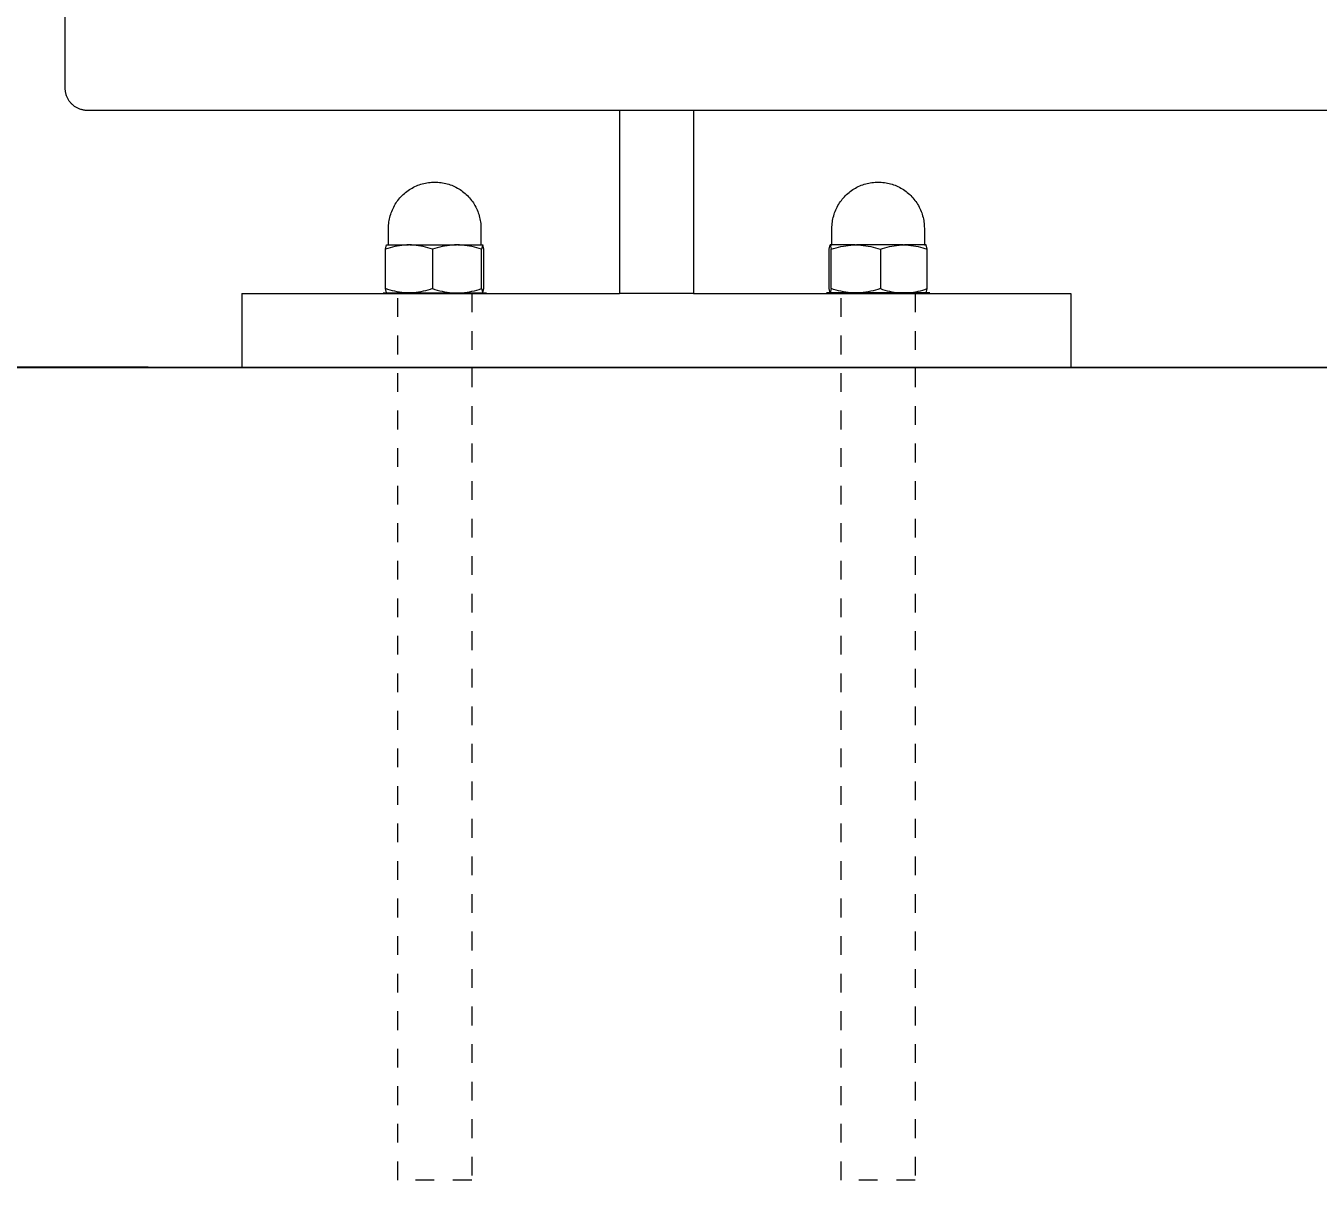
# Model space of a CAD drawing. Header units: inches. Extents: x -12 to 193, y -19 to 105.
# Drawn here: x -2.89 to 3.99, y 82.68 to 88.83 of the extents above; entities that cross this region are included whole.
import ezdxf

# ---------------------------------------------------------------- set-up
doc = ezdxf.new("R2010")
doc.units = ezdxf.units.IN
doc.linetypes.add('HIDDEN', pattern=[1.905, 1.27, -0.635])
for name, color, linetype, lineweight in [('ZANO_R', 7, 'Continuous', 0), ('ZANO_R_przerywana', 250, 'HIDDEN', 0), ('ZANO_W', 1, 'Continuous', 0)]:
    doc.layers.add(name, color=color, linetype=linetype, lineweight=lineweight)
doc.styles.get("Standard").update_dxf_attribs({"font": 'arial.ttf'})
doc.dimstyles.new('amerykanie', dxfattribs={"dimtxt": 50, "dimasz": 50, "dimexe": 0.5, "dimexo": 0.5, "dimgap": 1, "dimtad": 1, "dimdec": 0, "dimzin": 0, "dimlunit": 5, "dimtxsty": 'Standard', "dimcen": 0.09, "dimclrd": 1, "dimclre": 1, "dimclrt": 1, "dimazin": 0, "dimtfac": 1, "dimtdec": 0, "dimtmove": 0, "dimatfit": 3, "dimfxl": 1, "dimtzin": 0, "dimarcsym": 1})

# ---------------------------------------------------------------- blocks, each defined once
blk = doc.blocks.new('*D360')
at = {"layer": 'ZANO_W', "color": 1, "lineweight": -2}
for p, q in [((-3.0661, 105.1117), (-6.836, 105.1117)), ((-6.336, 104.1117), (-6.336, 88.0078)), ((-2.2429, 87.0078), (-6.836, 87.0078))]:
    blk.add_line(p, q, dxfattribs=at)
at = {"layer": 'ZANO_W', "color": 1}
for points in [[(-6.1693, 104.1117), (-6.5027, 104.1117), (-6.336, 105.1117)], [(-6.5027, 88.0078), (-6.1693, 88.0078), (-6.336, 87.0078)]]:
    blk.add_solid(points, dxfattribs=at)
at = {"layer": 'ZANO_W', "color": 1, "insert": (-7.6762, 96.0597), "char_height": 1.625, "attachment_point": 5, "rotation": 90}
blk.add_mtext('18 1/8', dxfattribs=at)
blk = doc.blocks.new('*D370')
at = {"layer": 'ZANO_W', "color": 1, "lineweight": -2}
blk.add_line((171.9607, 90.2232), (171.5194, 93.5121), dxfattribs=at)
for start, end in [(97.64193, 180), (78.71905, 88.18049), (189.46144, 198.92289)]:
    blk.add_arc((172.3921, 87.0078), 6.0626, start, end, dxfattribs=at)
at = {"layer": 'ZANO_W', "color": 1}
for points in [[(172.5761, 93.2338), (172.5931, 92.9009), (171.5859, 93.0166)], [(166.5781, 86.025), (166.2459, 85.9975), (166.3295, 87.0078)]]:
    blk.add_solid(points, dxfattribs=at)
at = {"layer": 'ZANO_W', "color": 1, "insert": (166.8203, 91.8819), "char_height": 1.625, "attachment_point": 5, "rotation": 48.82097}
blk.add_mtext("82%%d21'", dxfattribs=at)

msp = doc.modelspace()

# ---------------------------------------------------------------- linework, layer by layer
at = {"layer": 'ZANO_R'}
for p, q in [((-2.68419, 88.49474), (-2.68419, 89.74339)), ((-2.68412, 88.49071), (-2.68419, 88.49474)), ((-2.68392, 88.48668), (-2.68412, 88.49071)), ((-2.68357, 88.48266), (-2.68392, 88.48668)), ((-2.68309, 88.47866), (-2.68357, 88.48266)), ((-2.68248, 88.47467), (-2.68309, 88.47866)), ((-2.68172, 88.47071), (-2.68248, 88.47467)), ((-2.68083, 88.46678), (-2.68172, 88.47071)), ((-2.67981, 88.46288), (-2.68083, 88.46678)), ((-2.67866, 88.45901), (-2.67981, 88.46288)), ((-2.67737, 88.45519), (-2.67866, 88.45901)), ((-2.67596, 88.45141), (-2.67737, 88.45519)), ((-2.67441, 88.44769), (-2.67596, 88.45141)), ((-2.67275, 88.44401), (-2.67441, 88.44769)), ((-2.67095, 88.4404), (-2.67275, 88.44401)), ((-2.66903, 88.43685), (-2.67095, 88.4404)), ((-2.667, 88.43337), (-2.66903, 88.43685)), ((-2.66484, 88.42996), (-2.667, 88.43337)), ((-2.66258, 88.42663), (-2.66484, 88.42996)), ((-2.66019, 88.42337), (-2.66258, 88.42663)), ((-2.6577, 88.4202), (-2.66019, 88.42337)), ((-2.6551, 88.41712), (-2.6577, 88.4202)), ((-2.6524, 88.41412), (-2.6551, 88.41712)), ((-2.6496, 88.41122), (-2.6524, 88.41412)), ((-2.6467, 88.40842), (-2.6496, 88.41122)), ((-2.64371, 88.40572), (-2.6467, 88.40842)), ((-2.64062, 88.40312), (-2.64371, 88.40572)), ((-2.63745, 88.40063), (-2.64062, 88.40312)), ((-2.63419, 88.39825), (-2.63745, 88.40063)), ((-2.63086, 88.39598), (-2.63419, 88.39825)), ((-2.62745, 88.39383), (-2.63086, 88.39598)), ((-2.62397, 88.39179), (-2.62745, 88.39383)), ((-2.62042, 88.38987), (-2.62397, 88.39179)), ((-2.61681, 88.38808), (-2.62042, 88.38987)), ((-2.61314, 88.38641), (-2.61681, 88.38808)), ((-2.60941, 88.38487), (-2.61314, 88.38641)), ((-2.60564, 88.38345), (-2.60941, 88.38487)), ((-2.60181, 88.38216), (-2.60564, 88.38345)), ((-2.59795, 88.38101), (-2.60181, 88.38216)), ((-2.59405, 88.37999), (-2.59795, 88.38101)), ((-2.59011, 88.3791), (-2.59405, 88.37999)), ((-2.58615, 88.37835), (-2.59011, 88.3791)), ((-2.58217, 88.37773), (-2.58615, 88.37835)), ((-2.57816, 88.37725), (-2.58217, 88.37773)), ((-2.57414, 88.37691), (-2.57816, 88.37725)), ((-2.57012, 88.3767), (-2.57414, 88.37691)), ((-2.56608, 88.37663), (-2.57012, 88.3767)), ((68.0638, 88.37663), (-2.56608, 88.37663)), ((0.26856, 88.37663), (0.26856, 87.4015)), ((0.66226, 88.37663), (0.66226, 87.4015)), ((-0.79809, 87.98068), (-0.79013, 87.98336)), ((-0.79013, 87.98336), (-0.78208, 87.98576)), ((-0.78208, 87.98576), (-0.77395, 87.98789)), ((-0.77395, 87.98789), (-0.76575, 87.98974)), ((-0.76575, 87.98974), (-0.7575, 87.99131)), ((-0.7575, 87.99131), (-0.7492, 87.9926)), ((-0.7492, 87.9926), (-0.74085, 87.9936)), ((-0.74085, 87.9936), (-0.73248, 87.99432)), ((-0.73248, 87.99432), (-0.72409, 87.99475)), ((-0.72409, 87.99475), (-0.71569, 87.99489)), ((-0.71569, 87.99489), (-0.70729, 87.99475)), ((-0.70729, 87.99475), (-0.6989, 87.99432)), ((-0.6989, 87.99432), (-0.69053, 87.9936)), ((-0.69053, 87.9936), (-0.68218, 87.9926)), ((-0.68218, 87.9926), (-0.67388, 87.99131)), ((-0.67388, 87.99131), (-0.66563, 87.98974)), ((-0.66563, 87.98974), (-0.65743, 87.98789)), ((-0.65743, 87.98789), (-0.6493, 87.98576)), ((-0.6493, 87.98576), (-0.64125, 87.98336)), ((-0.64125, 87.98336), (-0.63329, 87.98068)), ((1.56411, 87.98068), (1.57208, 87.98336)), ((1.57208, 87.98336), (1.58013, 87.98576)), ((1.58013, 87.98576), (1.58825, 87.98789)), ((1.58825, 87.98789), (1.59645, 87.98974)), ((1.59645, 87.98974), (1.6047, 87.99131)), ((1.6047, 87.99131), (1.61301, 87.9926)), ((1.61301, 87.9926), (1.62135, 87.9936)), ((1.62135, 87.9936), (1.62972, 87.99432)), ((1.62972, 87.99432), (1.63811, 87.99475)), ((1.63811, 87.99475), (1.64651, 87.99489)), ((1.64651, 87.99489), (1.65491, 87.99475)), ((1.65491, 87.99475), (1.6633, 87.99432)), ((1.6633, 87.99432), (1.67168, 87.9936)), ((1.67168, 87.9936), (1.68002, 87.9926)), ((1.68002, 87.9926), (1.68832, 87.99131)), ((1.68832, 87.99131), (1.69658, 87.98974)), ((1.69658, 87.98974), (1.70477, 87.98789)), ((1.70477, 87.98789), (1.7129, 87.98576)), ((1.7129, 87.98576), (1.72095, 87.98336)), ((1.72095, 87.98336), (1.72891, 87.98068)), ((-0.90115, 87.91054), (-0.89552, 87.91678)), ((-0.89552, 87.91678), (-0.88968, 87.92282)), ((-0.88968, 87.92282), (-0.88364, 87.92866)), ((-0.88364, 87.92866), (-0.8774, 87.93429)), ((-0.8774, 87.93429), (-0.87098, 87.9397)), ((-0.87098, 87.9397), (-0.86437, 87.94489)), ((-0.86437, 87.94489), (-0.85759, 87.94985)), ((-0.85759, 87.94985), (-0.85064, 87.95458)), ((-0.85064, 87.95458), (-0.84354, 87.95907)), ((-0.84354, 87.95907), (-0.83629, 87.96331)), ((-0.83629, 87.96331), (-0.8289, 87.9673)), ((-0.8289, 87.9673), (-0.82137, 87.97104)), ((-0.82137, 87.97104), (-0.81372, 87.97452)), ((-0.81372, 87.97452), (-0.80596, 87.97773)), ((-0.80596, 87.97773), (-0.79809, 87.98068)), ((-0.63329, 87.98068), (-0.62542, 87.97773)), ((-0.62542, 87.97773), (-0.61766, 87.97452)), ((-0.61766, 87.97452), (-0.61001, 87.97104)), ((-0.61001, 87.97104), (-0.60249, 87.9673)), ((-0.60249, 87.9673), (-0.59509, 87.96331)), ((-0.59509, 87.96331), (-0.58784, 87.95907)), ((-0.58784, 87.95907), (-0.58074, 87.95458)), ((-0.58074, 87.95458), (-0.57379, 87.94985)), ((-0.57379, 87.94985), (-0.56701, 87.94489)), ((-0.56701, 87.94489), (-0.5604, 87.9397)), ((-0.5604, 87.9397), (-0.55398, 87.93429)), ((-0.55398, 87.93429), (-0.54774, 87.92866)), ((-0.54774, 87.92866), (-0.5417, 87.92282)), ((-0.5417, 87.92282), (-0.53586, 87.91678)), ((-0.53586, 87.91678), (-0.53023, 87.91054)), ((1.46105, 87.91054), (1.46668, 87.91678)), ((1.46668, 87.91678), (1.47252, 87.92282)), ((1.47252, 87.92282), (1.47856, 87.92866)), ((1.47856, 87.92866), (1.4848, 87.93429)), ((1.4848, 87.93429), (1.49123, 87.9397)), ((1.49123, 87.9397), (1.49783, 87.94489)), ((1.49783, 87.94489), (1.50461, 87.94985)), ((1.50461, 87.94985), (1.51156, 87.95458)), ((1.51156, 87.95458), (1.51866, 87.95907)), ((1.51866, 87.95907), (1.52592, 87.96331)), ((1.52592, 87.96331), (1.53331, 87.9673)), ((1.53331, 87.9673), (1.54083, 87.97104)), ((1.54083, 87.97104), (1.54848, 87.97452)), ((1.54848, 87.97452), (1.55624, 87.97773)), ((1.55624, 87.97773), (1.56411, 87.98068)), ((1.72891, 87.98068), (1.73678, 87.97773)), ((1.73678, 87.97773), (1.74454, 87.97452)), ((1.74454, 87.97452), (1.75219, 87.97104)), ((1.75219, 87.97104), (1.75972, 87.9673)), ((1.75972, 87.9673), (1.76711, 87.96331)), ((1.76711, 87.96331), (1.77436, 87.95907)), ((1.77436, 87.95907), (1.78147, 87.95458)), ((1.78147, 87.95458), (1.78841, 87.94985)), ((1.78841, 87.94985), (1.79519, 87.94489)), ((1.79519, 87.94489), (1.8018, 87.9397)), ((1.8018, 87.9397), (1.80823, 87.93429)), ((1.80823, 87.93429), (1.81446, 87.92866)), ((1.81446, 87.92866), (1.82051, 87.92282)), ((1.82051, 87.92282), (1.82634, 87.91678)), ((1.82634, 87.91678), (1.83197, 87.91054)), ((-0.9446, 87.8391), (-0.94138, 87.84686)), ((-0.94138, 87.84686), (-0.9379, 87.85451)), ((-0.9379, 87.85451), (-0.93417, 87.86203)), ((-0.93417, 87.86203), (-0.93017, 87.86942)), ((-0.93017, 87.86942), (-0.92593, 87.87668)), ((-0.92593, 87.87668), (-0.92144, 87.88378)), ((-0.92144, 87.88378), (-0.91672, 87.89073)), ((-0.91672, 87.89073), (-0.91175, 87.89751)), ((-0.91175, 87.89751), (-0.90656, 87.90411)), ((-0.90656, 87.90411), (-0.90115, 87.91054)), ((-0.53023, 87.91054), (-0.52482, 87.90411)), ((-0.52482, 87.90411), (-0.51963, 87.89751)), ((-0.51963, 87.89751), (-0.51466, 87.89073)), ((-0.51466, 87.89073), (-0.50994, 87.88378)), ((-0.50994, 87.88378), (-0.50545, 87.87668)), ((-0.50545, 87.87668), (-0.50121, 87.86942)), ((-0.50121, 87.86942), (-0.49721, 87.86203)), ((-0.49721, 87.86203), (-0.49348, 87.85451)), ((-0.49348, 87.85451), (-0.49, 87.84686)), ((-0.49, 87.84686), (-0.48678, 87.8391)), ((1.41761, 87.8391), (1.42082, 87.84686)), ((1.42082, 87.84686), (1.4243, 87.85451)), ((1.4243, 87.85451), (1.42804, 87.86203)), ((1.42804, 87.86203), (1.43203, 87.86942)), ((1.43203, 87.86942), (1.43627, 87.87668)), ((1.43627, 87.87668), (1.44076, 87.88378)), ((1.44076, 87.88378), (1.44549, 87.89073)), ((1.44549, 87.89073), (1.45045, 87.89751)), ((1.45045, 87.89751), (1.45564, 87.90411)), ((1.45564, 87.90411), (1.46105, 87.91054)), ((1.83197, 87.91054), (1.83739, 87.90411)), ((1.83739, 87.90411), (1.84258, 87.89751)), ((1.84258, 87.89751), (1.84754, 87.89073)), ((1.84754, 87.89073), (1.85227, 87.88378)), ((1.85227, 87.88378), (1.85675, 87.87668)), ((1.85675, 87.87668), (1.861, 87.86942)), ((1.861, 87.86942), (1.86499, 87.86203)), ((1.86499, 87.86203), (1.86873, 87.85451)), ((1.86873, 87.85451), (1.8722, 87.84686)), ((1.8722, 87.84686), (1.87542, 87.8391)), ((-0.96046, 87.77399), (-0.95946, 87.78233)), ((-0.95946, 87.78233), (-0.95818, 87.79063)), ((-0.95818, 87.79063), (-0.95661, 87.79889)), ((-0.95661, 87.79889), (-0.95476, 87.80708)), ((-0.95476, 87.80708), (-0.95263, 87.81521)), ((-0.95263, 87.81521), (-0.95022, 87.82326)), ((-0.95022, 87.82326), (-0.94755, 87.83123)), ((-0.94755, 87.83123), (-0.9446, 87.8391)), ((-0.48678, 87.8391), (-0.48383, 87.83123)), ((-0.48383, 87.83123), (-0.48116, 87.82326)), ((-0.48116, 87.82326), (-0.47875, 87.81521)), ((-0.47875, 87.81521), (-0.47662, 87.80708)), ((-0.47662, 87.80708), (-0.47477, 87.79889)), ((-0.47477, 87.79889), (-0.47321, 87.79063)), ((-0.47321, 87.79063), (-0.47192, 87.78233)), ((-0.47192, 87.78233), (-0.47092, 87.77399)), ((1.40174, 87.77399), (1.40274, 87.78233)), ((1.40274, 87.78233), (1.40403, 87.79063)), ((1.40403, 87.79063), (1.4056, 87.79889)), ((1.4056, 87.79889), (1.40745, 87.80708)), ((1.40745, 87.80708), (1.40957, 87.81521)), ((1.40957, 87.81521), (1.41198, 87.82326)), ((1.41198, 87.82326), (1.41466, 87.83123)), ((1.41466, 87.83123), (1.41761, 87.8391)), ((1.87542, 87.8391), (1.87837, 87.83123)), ((1.87837, 87.83123), (1.88105, 87.82326)), ((1.88105, 87.82326), (1.88345, 87.81521)), ((1.88345, 87.81521), (1.88558, 87.80708)), ((1.88558, 87.80708), (1.88743, 87.79889)), ((1.88743, 87.79889), (1.889, 87.79063)), ((1.889, 87.79063), (1.89028, 87.78233)), ((1.89028, 87.78233), (1.89129, 87.77399)), ((-0.96175, 87.74883), (-0.96161, 87.75723)), ((-0.96175, 87.66497), (-0.96175, 87.74883)), ((-0.96161, 87.75723), (-0.96118, 87.76562)), ((-0.96118, 87.76562), (-0.96046, 87.77399)), ((-0.47092, 87.77399), (-0.4702, 87.76562)), ((-0.4702, 87.76562), (-0.46977, 87.75723)), ((-0.46977, 87.75723), (-0.46963, 87.74883)), ((-0.46963, 87.74883), (-0.46963, 87.66497)), ((1.40045, 87.74883), (1.40059, 87.75723)), ((1.40045, 87.66497), (1.40045, 87.74883)), ((1.40059, 87.75723), (1.40102, 87.76562)), ((1.40102, 87.76562), (1.40174, 87.77399)), ((1.89129, 87.77399), (1.892, 87.76562)), ((1.892, 87.76562), (1.89243, 87.75723)), ((1.89243, 87.75723), (1.89258, 87.74883)), ((1.89258, 87.74883), (1.89258, 87.66497)), ((-0.97729, 87.63739), (-0.97177, 87.66014)), ((-0.96523, 87.64153), (-0.97729, 87.63739)), ((-0.97177, 87.66014), (-0.9716, 87.66024)), ((-0.97159, 87.66024), (-0.9716, 87.66024)), ((-0.9716, 87.66024), (-0.97159, 87.66024)), ((-0.97159, 87.66024), (-0.97159, 87.66024)), ((-0.97159, 87.66024), (-0.97154, 87.66024)), ((-0.97154, 87.66024), (-0.97125, 87.66024)), ((-0.97125, 87.66024), (-0.96995, 87.66024)), ((-0.96995, 87.66024), (-0.96438, 87.66024)), ((-0.96593, 87.66031), (-0.96577, 87.66033)), ((-0.96577, 87.66033), (-0.96561, 87.66036)), ((-0.96561, 87.66036), (-0.96545, 87.66039)), ((-0.96545, 87.66039), (-0.9653, 87.66042)), ((-0.9653, 87.66042), (-0.96514, 87.66046)), ((-0.95303, 87.64527), (-0.96523, 87.64153)), ((-0.96514, 87.66046), (-0.96499, 87.66051)), ((-0.96499, 87.66051), (-0.96484, 87.66056)), ((-0.96484, 87.66056), (-0.96469, 87.66062)), ((-0.96469, 87.66062), (-0.96454, 87.66068)), ((-0.96454, 87.66068), (-0.9644, 87.66074)), ((-0.9644, 87.66074), (-0.96426, 87.66081)), ((-0.96438, 87.66024), (-0.9412, 87.66024)), ((-0.96426, 87.66081), (-0.96412, 87.66089)), ((-0.96412, 87.66089), (-0.96398, 87.66097)), ((-0.96398, 87.66097), (-0.96385, 87.66106)), ((-0.96385, 87.66106), (-0.96371, 87.66115)), ((-0.96371, 87.66115), (-0.96359, 87.66124)), ((-0.96359, 87.66124), (-0.96346, 87.66134)), ((-0.96346, 87.66134), (-0.96334, 87.66144)), ((-0.96334, 87.66144), (-0.96322, 87.66155)), ((-0.96322, 87.66155), (-0.96311, 87.66166)), ((-0.96311, 87.66166), (-0.963, 87.66178)), ((-0.963, 87.66178), (-0.96289, 87.6619)), ((-0.96289, 87.6619), (-0.96279, 87.66202)), ((-0.96279, 87.66202), (-0.96269, 87.66214)), ((-0.96269, 87.66214), (-0.9626, 87.66227)), ((-0.9626, 87.66227), (-0.96251, 87.6624)), ((-0.96251, 87.6624), (-0.96242, 87.66254)), ((-0.96242, 87.66254), (-0.96234, 87.66268)), ((-0.96234, 87.66268), (-0.96227, 87.66282)), ((-0.96227, 87.66282), (-0.9622, 87.66296)), ((-0.9622, 87.66296), (-0.96213, 87.66311)), ((-0.96213, 87.66311), (-0.96207, 87.66325)), ((-0.96207, 87.66325), (-0.96201, 87.6634)), ((-0.96201, 87.6634), (-0.96196, 87.66355)), ((-0.96196, 87.66355), (-0.96192, 87.66371)), ((-0.96192, 87.66371), (-0.96188, 87.66386)), ((-0.96188, 87.66386), (-0.96185, 87.66402)), ((-0.96185, 87.66402), (-0.96182, 87.66417)), ((-0.96182, 87.66417), (-0.96179, 87.66433)), ((-0.96179, 87.66433), (-0.96178, 87.66449)), ((-0.96178, 87.66449), (-0.96176, 87.66465)), ((-0.96176, 87.66481), (-0.96175, 87.66497)), ((-0.96176, 87.66465), (-0.96176, 87.66481)), ((-0.94072, 87.6486), (-0.95303, 87.64527)), ((-0.9412, 87.66024), (-0.85562, 87.66024)), ((-0.9283, 87.65152), (-0.94072, 87.6486)), ((-0.91579, 87.65403), (-0.9283, 87.65152)), ((-0.90321, 87.65612), (-0.91579, 87.65403)), ((-0.89056, 87.65778), (-0.90321, 87.65612)), ((-0.87787, 87.65903), (-0.89056, 87.65778)), ((-0.86514, 87.65985), (-0.87787, 87.65903)), ((-0.85239, 87.66024), (-0.86514, 87.65985)), ((-0.83964, 87.65985), (-0.85239, 87.66024)), ((-0.84872, 87.66024), (-0.60003, 87.66024)), ((-0.82691, 87.65903), (-0.83964, 87.65985)), ((-0.81421, 87.65779), (-0.82691, 87.65903)), ((-0.80157, 87.65612), (-0.81421, 87.65779)), ((-0.78898, 87.65403), (-0.80157, 87.65612)), ((-0.77648, 87.65153), (-0.78898, 87.65403)), ((-0.76406, 87.64861), (-0.77648, 87.65153)), ((-0.75175, 87.64527), (-0.76406, 87.64861)), ((-0.73955, 87.64153), (-0.75175, 87.64527)), ((-0.72749, 87.63739), (-0.73955, 87.64153)), ((-0.71482, 87.64154), (-0.72749, 87.63739)), ((-0.70202, 87.64528), (-0.71482, 87.64154)), ((-0.68911, 87.64862), (-0.70202, 87.64528)), ((-0.6761, 87.65154), (-0.68911, 87.64862)), ((-0.663, 87.65405), (-0.6761, 87.65154)), ((-0.64983, 87.65613), (-0.663, 87.65405)), ((-0.6366, 87.65779), (-0.64983, 87.65613)), ((-0.62333, 87.65904), (-0.6366, 87.65779)), ((-0.61002, 87.65985), (-0.62333, 87.65904)), ((-0.59669, 87.66024), (-0.61002, 87.65985)), ((-0.58336, 87.65985), (-0.59669, 87.66024)), ((-0.59288, 87.66024), (-0.46017, 87.66024)), ((-0.57005, 87.65904), (-0.58336, 87.65985)), ((-0.55677, 87.6578), (-0.57005, 87.65904)), ((-0.54354, 87.65613), (-0.55677, 87.6578)), ((-0.53037, 87.65405), (-0.54354, 87.65613)), ((-0.51728, 87.65154), (-0.53037, 87.65405)), ((-0.50427, 87.64862), (-0.51728, 87.65154)), ((-0.49136, 87.64528), (-0.50427, 87.64862)), ((-0.47856, 87.64154), (-0.49136, 87.64528)), ((-0.46589, 87.63739), (-0.47856, 87.64154)), ((-0.46963, 87.66497), (-0.46963, 87.66481)), ((-0.46963, 87.66481), (-0.46962, 87.66465)), ((-0.46962, 87.66465), (-0.46961, 87.66449)), ((-0.46961, 87.66449), (-0.46959, 87.66433)), ((-0.46959, 87.66433), (-0.46956, 87.66417)), ((-0.46956, 87.66417), (-0.46953, 87.66402)), ((-0.46953, 87.66402), (-0.4695, 87.66386)), ((-0.4695, 87.66386), (-0.46946, 87.66371)), ((-0.46946, 87.66371), (-0.46942, 87.66355)), ((-0.46942, 87.66355), (-0.46937, 87.6634)), ((-0.46937, 87.6634), (-0.46931, 87.66325)), ((-0.46931, 87.66325), (-0.46925, 87.66311)), ((-0.46925, 87.66311), (-0.46918, 87.66296)), ((-0.46918, 87.66296), (-0.46911, 87.66282)), ((-0.46911, 87.66282), (-0.46904, 87.66268)), ((-0.46904, 87.66268), (-0.46896, 87.66254)), ((-0.46896, 87.66254), (-0.46887, 87.6624)), ((-0.46887, 87.6624), (-0.46879, 87.66227)), ((-0.46879, 87.66227), (-0.46869, 87.66214)), ((-0.46869, 87.66214), (-0.46859, 87.66202)), ((-0.46859, 87.66202), (-0.46849, 87.6619)), ((-0.46849, 87.6619), (-0.46839, 87.66178)), ((-0.46839, 87.66178), (-0.46827, 87.66166)), ((-0.46827, 87.66166), (-0.46816, 87.66155)), ((-0.46816, 87.66155), (-0.46804, 87.66144)), ((-0.46804, 87.66144), (-0.46792, 87.66134)), ((-0.46792, 87.66134), (-0.4678, 87.66124)), ((-0.4678, 87.66124), (-0.46767, 87.66115)), ((-0.46767, 87.66115), (-0.46754, 87.66106)), ((-0.46754, 87.66106), (-0.4674, 87.66097)), ((-0.4674, 87.66097), (-0.46726, 87.66089)), ((-0.46726, 87.66089), (-0.46712, 87.66081)), ((-0.46712, 87.66081), (-0.46698, 87.66074)), ((-0.46698, 87.66074), (-0.46684, 87.66068)), ((-0.46684, 87.66068), (-0.46669, 87.66062)), ((-0.46669, 87.66062), (-0.46654, 87.66056)), ((-0.46654, 87.66056), (-0.46639, 87.66051)), ((-0.46639, 87.66051), (-0.46624, 87.66046)), ((-0.46624, 87.66046), (-0.46608, 87.66042)), ((-0.46608, 87.66042), (-0.46593, 87.66039)), ((-0.46593, 87.66039), (-0.46577, 87.66036)), ((-0.45999, 87.66024), (-0.46589, 87.63739)), ((-0.46577, 87.66036), (-0.46561, 87.66033)), ((-0.46561, 87.66033), (-0.46545, 87.66031)), ((-0.45409, 87.63739), (-0.45999, 87.66024)), ((1.38491, 87.63739), (1.39081, 87.66024)), ((1.39081, 87.66024), (1.39671, 87.63739)), ((1.52371, 87.66024), (1.39099, 87.66024)), ((1.39628, 87.66031), (1.39643, 87.66033)), ((1.39643, 87.66033), (1.39659, 87.66036)), ((1.39659, 87.66036), (1.39675, 87.66039)), ((1.39671, 87.63739), (1.40938, 87.64154)), ((1.39675, 87.66039), (1.3969, 87.66042)), ((1.3969, 87.66042), (1.39706, 87.66046)), ((1.39706, 87.66046), (1.39721, 87.66051)), ((1.39721, 87.66051), (1.39736, 87.66056)), ((1.39736, 87.66056), (1.39751, 87.66062)), ((1.39751, 87.66062), (1.39766, 87.66068)), ((1.39766, 87.66068), (1.3978, 87.66074)), ((1.3978, 87.66074), (1.39795, 87.66081)), ((1.39795, 87.66081), (1.39809, 87.66089)), ((1.39809, 87.66089), (1.39822, 87.66097)), ((1.39822, 87.66097), (1.39836, 87.66106)), ((1.39836, 87.66106), (1.39849, 87.66115)), ((1.39849, 87.66115), (1.39862, 87.66124)), ((1.39862, 87.66124), (1.39874, 87.66134)), ((1.39874, 87.66134), (1.39886, 87.66144)), ((1.39886, 87.66144), (1.39898, 87.66155)), ((1.39898, 87.66155), (1.3991, 87.66166)), ((1.3991, 87.66166), (1.39921, 87.66178)), ((1.39921, 87.66178), (1.39931, 87.6619)), ((1.39931, 87.6619), (1.39942, 87.66202)), ((1.39942, 87.66202), (1.39951, 87.66214)), ((1.39951, 87.66214), (1.39961, 87.66227)), ((1.39961, 87.66227), (1.3997, 87.6624)), ((1.3997, 87.6624), (1.39978, 87.66254)), ((1.39978, 87.66254), (1.39986, 87.66268)), ((1.39986, 87.66268), (1.39994, 87.66282)), ((1.39994, 87.66282), (1.40001, 87.66296)), ((1.40001, 87.66296), (1.40007, 87.66311)), ((1.40007, 87.66311), (1.40013, 87.66325)), ((1.40013, 87.66325), (1.40019, 87.6634)), ((1.40019, 87.6634), (1.40024, 87.66355)), ((1.40024, 87.66355), (1.40028, 87.66371)), ((1.40028, 87.66371), (1.40032, 87.66386)), ((1.40032, 87.66386), (1.40036, 87.66402)), ((1.40036, 87.66402), (1.40039, 87.66417)), ((1.40039, 87.66417), (1.40041, 87.66433)), ((1.40041, 87.66433), (1.40043, 87.66449)), ((1.40043, 87.66449), (1.40044, 87.66465)), ((1.40044, 87.66465), (1.40045, 87.66481)), ((1.40045, 87.66481), (1.40045, 87.66497)), ((1.40938, 87.64154), (1.42218, 87.64528)), ((1.42218, 87.64528), (1.43509, 87.64862)), ((1.43509, 87.64862), (1.4481, 87.65154)), ((1.4481, 87.65154), (1.4612, 87.65405)), ((1.4612, 87.65405), (1.47437, 87.65613)), ((1.47437, 87.65613), (1.4876, 87.6578)), ((1.4876, 87.6578), (1.50087, 87.65904)), ((1.50087, 87.65904), (1.51418, 87.65985)), ((1.51418, 87.65985), (1.52751, 87.66024)), ((1.52751, 87.66024), (1.54084, 87.65985)), ((1.77954, 87.66024), (1.53086, 87.66024)), ((1.54084, 87.65985), (1.55415, 87.65904)), ((1.55415, 87.65904), (1.56742, 87.65779)), ((1.56742, 87.65779), (1.58065, 87.65613)), ((1.58065, 87.65613), (1.59382, 87.65405)), ((1.59382, 87.65405), (1.60692, 87.65154)), ((1.60692, 87.65154), (1.61993, 87.64862)), ((1.61993, 87.64862), (1.63284, 87.64528)), ((1.63284, 87.64528), (1.64564, 87.64154)), ((1.64564, 87.64154), (1.65831, 87.63739)), ((1.65831, 87.63739), (1.67037, 87.64153)), ((1.67037, 87.64153), (1.68257, 87.64527)), ((1.68257, 87.64527), (1.69488, 87.64861)), ((1.69488, 87.64861), (1.7073, 87.65153)), ((1.7073, 87.65153), (1.71981, 87.65403)), ((1.71981, 87.65403), (1.73239, 87.65612)), ((1.73239, 87.65612), (1.74504, 87.65779)), ((1.74504, 87.65779), (1.75773, 87.65903)), ((1.75773, 87.65903), (1.77046, 87.65985)), ((1.77046, 87.65985), (1.78321, 87.66024)), ((1.78321, 87.66024), (1.79596, 87.65985)), ((1.87202, 87.66024), (1.78644, 87.66024)), ((1.79596, 87.65985), (1.80869, 87.65903)), ((1.80869, 87.65903), (1.82139, 87.65778)), ((1.82139, 87.65778), (1.83403, 87.65612)), ((1.83403, 87.65612), (1.84662, 87.65403)), ((1.84662, 87.65403), (1.85912, 87.65152)), ((1.85912, 87.65152), (1.87154, 87.6486)), ((1.87154, 87.6486), (1.88385, 87.64527)), ((1.8952, 87.66024), (1.87202, 87.66024)), ((1.88385, 87.64527), (1.89605, 87.64153)), ((1.89258, 87.66497), (1.89258, 87.6648)), ((1.89258, 87.6648), (1.89259, 87.66464)), ((1.89259, 87.66464), (1.8926, 87.66448)), ((1.8926, 87.66448), (1.89262, 87.66432)), ((1.89262, 87.66432), (1.89265, 87.66416)), ((1.89265, 87.66416), (1.89268, 87.664)), ((1.89268, 87.664), (1.89271, 87.66384)), ((1.89271, 87.66384), (1.89276, 87.66368)), ((1.89276, 87.66368), (1.8928, 87.66352)), ((1.8928, 87.66352), (1.89285, 87.66337)), ((1.89285, 87.66337), (1.89291, 87.66322)), ((1.89291, 87.66322), (1.89298, 87.66306)), ((1.89298, 87.66306), (1.89304, 87.66292)), ((1.89304, 87.66292), (1.89312, 87.66277)), ((1.89312, 87.66277), (1.8932, 87.66263)), ((1.8932, 87.66263), (1.89328, 87.66249)), ((1.89328, 87.66249), (1.89337, 87.66235)), ((1.89337, 87.66235), (1.89346, 87.66222)), ((1.89346, 87.66222), (1.89356, 87.66208)), ((1.89356, 87.66208), (1.89366, 87.66196)), ((1.89366, 87.66196), (1.89377, 87.66183)), ((1.89377, 87.66183), (1.89388, 87.66171)), ((1.89388, 87.66171), (1.89399, 87.6616)), ((1.89399, 87.6616), (1.89411, 87.66148)), ((1.89411, 87.66148), (1.89423, 87.66138)), ((1.89423, 87.66138), (1.89436, 87.66127)), ((1.89436, 87.66127), (1.89449, 87.66117)), ((1.89449, 87.66117), (1.89462, 87.66108)), ((1.89462, 87.66108), (1.89476, 87.66099)), ((1.89476, 87.66099), (1.89489, 87.6609)), ((1.89489, 87.6609), (1.89504, 87.66082)), ((1.89504, 87.66082), (1.89518, 87.66075)), ((1.89518, 87.66075), (1.89533, 87.66067)), ((1.90078, 87.66024), (1.8952, 87.66024)), ((1.89533, 87.66067), (1.89548, 87.66061)), ((1.89548, 87.66061), (1.89563, 87.66055)), ((1.89563, 87.66055), (1.89578, 87.66049)), ((1.89578, 87.66049), (1.89594, 87.66044)), ((1.89594, 87.66044), (1.89609, 87.6604)), ((1.89605, 87.64153), (1.90811, 87.63739)), ((1.89609, 87.6604), (1.89625, 87.66036)), ((1.89625, 87.66036), (1.89641, 87.66033)), ((1.90207, 87.66024), (1.90078, 87.66024)), ((1.90236, 87.66024), (1.90207, 87.66024)), ((1.90241, 87.66024), (1.90236, 87.66024)), ((1.90241, 87.66024), (1.90242, 87.66024)), ((1.90242, 87.66024), (1.90241, 87.66024)), ((1.90242, 87.66024), (1.90242, 87.66024)), ((1.90242, 87.66024), (1.90259, 87.66014)), ((1.90811, 87.63739), (1.90259, 87.66014)), ((-0.97729, 87.42719), (-0.97729, 87.63739)), ((-0.72749, 87.63739), (-0.72749, 87.42719)), ((-0.46589, 87.42719), (-0.46589, 87.63739)), ((-0.45409, 87.42719), (-0.45409, 87.63739)), ((1.38491, 87.42719), (1.38491, 87.63739)), ((1.39671, 87.42719), (1.39671, 87.63739)), ((1.65831, 87.63739), (1.65831, 87.42719)), ((1.90811, 87.42719), (1.90811, 87.63739)), ((-1.74278, 87.4015), (-1.7429, 87.4015)), ((-1.7429, 87.4015), (-1.7429, 87.0078)), ((-1.74278, 87.4015), (-1.23832, 87.4015)), ((-1.23832, 87.4015), (-1.08096, 87.4015)), ((-1.08096, 87.4015), (0.26856, 87.4015)), ((-0.99128, 87.40434), (-0.97158, 87.40434)), ((-0.97177, 87.40444), (-0.97729, 87.42719)), ((-0.96523, 87.42305), (-0.97729, 87.42719)), ((-0.9716, 87.40434), (-0.97177, 87.40444)), ((-0.97155, 87.40434), (-0.85239, 87.40434)), ((-0.95303, 87.41931), (-0.96523, 87.42305)), ((-0.94072, 87.41598), (-0.95303, 87.41931)), ((-0.9283, 87.41306), (-0.94072, 87.41598)), ((-0.91579, 87.41055), (-0.9283, 87.41306)), ((-0.90321, 87.40847), (-0.91579, 87.41055)), ((-0.89056, 87.4068), (-0.90321, 87.40847)), ((-0.87787, 87.40556), (-0.89056, 87.4068)), ((-0.86514, 87.40473), (-0.87787, 87.40556)), ((-0.85239, 87.40434), (-0.86514, 87.40473)), ((-0.83964, 87.40473), (-0.85239, 87.40434)), ((-0.85239, 87.40434), (-0.60337, 87.40434)), ((-0.82691, 87.40555), (-0.83964, 87.40473)), ((-0.81421, 87.4068), (-0.82691, 87.40555)), ((-0.80157, 87.40846), (-0.81421, 87.4068)), ((-0.78898, 87.41055), (-0.80157, 87.40846)), ((-0.77648, 87.41305), (-0.78898, 87.41055)), ((-0.76406, 87.41597), (-0.77648, 87.41305)), ((-0.75175, 87.41931), (-0.76406, 87.41597)), ((-0.73955, 87.42305), (-0.75175, 87.41931)), ((-0.72749, 87.42719), (-0.73955, 87.42305)), ((-0.72749, 87.42719), (-0.71482, 87.42304)), ((-0.71482, 87.42304), (-0.70202, 87.4193)), ((-0.70202, 87.4193), (-0.68911, 87.41596)), ((-0.68911, 87.41596), (-0.6761, 87.41304)), ((-0.6761, 87.41304), (-0.663, 87.41054)), ((-0.663, 87.41054), (-0.64983, 87.40845)), ((-0.64983, 87.40845), (-0.6366, 87.40679)), ((-0.6366, 87.40679), (-0.62333, 87.40555)), ((-0.62333, 87.40555), (-0.61002, 87.40473)), ((-0.61002, 87.40473), (-0.59669, 87.40434)), ((-0.59669, 87.40434), (-0.58336, 87.40473)), ((-0.59066, 87.40434), (-0.46016, 87.40434)), ((-0.58336, 87.40473), (-0.57005, 87.40555)), ((-0.57005, 87.40555), (-0.55677, 87.40679)), ((-0.55677, 87.40679), (-0.54354, 87.40845)), ((-0.54354, 87.40845), (-0.53037, 87.41054)), ((-0.53037, 87.41054), (-0.51728, 87.41304)), ((-0.51728, 87.41304), (-0.50427, 87.41596)), ((-0.50427, 87.41596), (-0.49136, 87.4193)), ((-0.49136, 87.4193), (-0.47856, 87.42304)), ((-0.47856, 87.42304), (-0.46589, 87.42719)), ((-0.46589, 87.42719), (-0.45999, 87.40434)), ((-0.45999, 87.40434), (-0.45409, 87.42719)), ((-0.4598, 87.40434), (-0.4401, 87.40434)), ((0.66226, 87.4015), (0.26856, 87.4015)), ((0.66226, 87.4015), (2.01178, 87.4015)), ((1.39062, 87.40434), (1.37092, 87.40434)), ((1.39081, 87.40434), (1.38491, 87.42719)), ((1.39671, 87.42719), (1.39081, 87.40434)), ((1.52148, 87.40434), (1.39099, 87.40434)), ((1.40938, 87.42304), (1.39671, 87.42719)), ((1.42218, 87.4193), (1.40938, 87.42304)), ((1.43509, 87.41596), (1.42218, 87.4193)), ((1.4481, 87.41304), (1.43509, 87.41596)), ((1.4612, 87.41054), (1.4481, 87.41304)), ((1.47437, 87.40845), (1.4612, 87.41054)), ((1.4876, 87.40679), (1.47437, 87.40845)), ((1.50087, 87.40555), (1.4876, 87.40679)), ((1.51418, 87.40473), (1.50087, 87.40555)), ((1.52751, 87.40434), (1.51418, 87.40473)), ((1.54084, 87.40473), (1.52751, 87.40434)), ((1.78321, 87.40434), (1.5342, 87.40434)), ((1.55415, 87.40555), (1.54084, 87.40473)), ((1.56742, 87.40679), (1.55415, 87.40555)), ((1.58065, 87.40845), (1.56742, 87.40679)), ((1.59382, 87.41054), (1.58065, 87.40845)), ((1.60692, 87.41304), (1.59382, 87.41054)), ((1.61993, 87.41596), (1.60692, 87.41304)), ((1.63284, 87.4193), (1.61993, 87.41596)), ((1.64564, 87.42304), (1.63284, 87.4193)), ((1.65831, 87.42719), (1.64564, 87.42304)), ((1.65831, 87.42719), (1.67037, 87.42305)), ((1.67037, 87.42305), (1.68257, 87.41931)), ((1.68257, 87.41931), (1.69488, 87.41597)), ((1.69488, 87.41597), (1.7073, 87.41305)), ((1.7073, 87.41305), (1.71981, 87.41055)), ((1.71981, 87.41055), (1.73239, 87.40846)), ((1.73239, 87.40846), (1.74504, 87.4068)), ((1.74504, 87.4068), (1.75773, 87.40555)), ((1.75773, 87.40555), (1.77046, 87.40473)), ((1.77046, 87.40473), (1.78321, 87.40434)), ((1.78321, 87.40434), (1.79596, 87.40473)), ((1.90237, 87.40434), (1.78321, 87.40434)), ((1.79596, 87.40473), (1.80869, 87.40556)), ((1.80869, 87.40556), (1.82139, 87.4068)), ((1.82139, 87.4068), (1.83403, 87.40847)), ((1.83403, 87.40847), (1.84662, 87.41055)), ((1.84662, 87.41055), (1.85912, 87.41306)), ((1.85912, 87.41306), (1.87154, 87.41598)), ((1.87154, 87.41598), (1.88385, 87.41931)), ((1.88385, 87.41931), (1.89605, 87.42305)), ((1.89605, 87.42305), (1.90811, 87.42719)), ((1.9221, 87.40434), (1.9024, 87.40434)), ((1.90259, 87.40444), (1.90242, 87.40434)), ((1.90259, 87.40444), (1.90811, 87.42719)), ((2.01178, 87.4015), (2.16914, 87.4015)), ((2.16914, 87.4015), (2.6736, 87.4015)), ((2.6736, 87.4015), (2.6737, 87.4015)), ((2.67372, 87.4015), (2.67372, 87.0078)), ((6.37092, 87.0078), (-5.4401, 87.0078))]:
    msp.add_line(p, q, dxfattribs=at)
msp.add_lwpolyline([(-8.53504, 87.0078), (193.01922, 87.0078)], dxfattribs=at)
at = {"layer": 'ZANO_R_przerywana', "ltscale": 0.05}
for p, q in [((-0.91254, 82.6771), (-0.91254, 87.4015)), ((-0.51884, 87.4015), (-0.51884, 82.6771)), ((1.44966, 82.6771), (1.44966, 87.4015)), ((1.84336, 87.4015), (1.84336, 82.6771)), ((-0.51892, 82.6771), (-0.91246, 82.6771)), ((1.84336, 82.6771), (1.4497, 82.6771)), ((1.84333, 82.6771), (1.84336, 82.6771)), ((1.84336, 82.6771), (1.84336, 82.6771))]:
    msp.add_line(p, q, dxfattribs=at)

# ---------------------------------------------------------------- dimensions: what is measured, and where the dimension line sits
at = {"layer": 'ZANO_W'}
dim = msp.add_linear_dim(base=(-6.336, 87.0078), p1=(-2.56608, 105.11168), p2=(-1.7429, 87.0078), angle=90, dimstyle='amerykanie', override={"dimtxt": 1.625, "dimasz": 1, "dimgap": 0.5, "dimdec": 4, "dimaunit": 1, "dimadec": 1, "dimtdec": 4, "dimtmove": 1, "dimfrac": 2}, dxfattribs=at)
dim.commit()
dim.dimension.update_dxf_attribs({"geometry": '*D360', "text_midpoint": (-7.67621, 96.05974)})
dim = msp.add_angular_dim_2l(base=(168.90655, 91.96824), line1=((-8.53504, 87.0078), (193.01922, 87.0078)), line2=((172.19471, 88.47903), (172.02717, 89.72769)), dimstyle='amerykanie', override={"dimtxt": 1.625, "dimasz": 1, "dimgap": 0.5, "dimdec": 4, "dimaunit": 1, "dimadec": 1, "dimtdec": 4, "dimtmove": 1, "dimfrac": 2}, dxfattribs=at)
dim.commit()
dim.dimension.update_dxf_attribs({"geometry": '*D370', "text_midpoint": (166.82034, 91.88192)})

doc.saveas('drawing.dxf')
